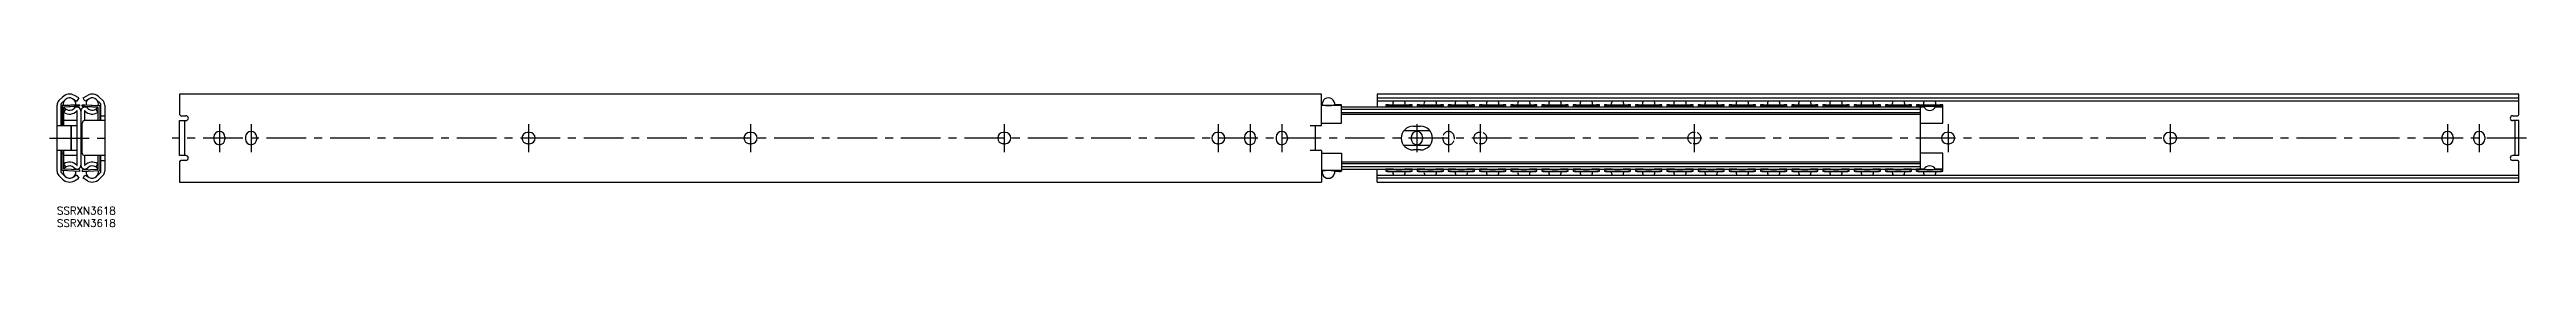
# Model space of a CAD drawing. Extents: x -3 to 989, y -8 to 45.
import ezdxf

# ---------------------------------------------------------------- set-up
doc = ezdxf.new("R2010")
doc.units = 0
doc.header["$LTSCALE"] = 0.5
doc.linetypes.add('CENTER', pattern=[50.8, 31.75, -6.35, 6.35, -6.35])
doc.linetypes.add('DASHED', pattern=[19.05, 12.7, -6.35])
for name, color, linetype in [('MSM_CENTER', 1, 'CENTER'), ('MSM_CONTINUOUS', 7, 'CONTINUOUS'), ('MSM_DASHED', 4, 'DASHED'), ('MSM_PART_NUMBER', 7, 'CONTINUOUS')]:
    doc.layers.add(name, color=color, linetype=linetype)
doc.styles.get("Standard").update_dxf_attribs({"font": 'txt.shx', "height": 3, "bigfont": 'bigfont.shx'})

# ---------------------------------------------------------------- blocks, each defined once
blk = doc.blocks.new('*U3')
at = {"layer": 'MSM_PART_NUMBER'}
blk.add_text('SSRXN3618', height=3, dxfattribs=at).set_placement((0, -3))
blk = doc.blocks.new('*U4')
at = {"layer": 'MSM_PART_NUMBER'}
blk.add_text('SSRXN3618', height=3, dxfattribs=at).set_placement((0, -8))

msp = doc.modelspace()

# ---------------------------------------------------------------- linework, layer by layer
at = {"layer": 'MSM_CENTER'}
for p, q in [((65, 33.3), (65, 22)), ((77.7, 33.3), (77.7, 22)), ((188.8, 33.3), (188.8, 22)), ((277.7, 33.3), (277.7, 22)), ((379.3, 33.3), (379.3, 22)), ((465, 33.3), (465, 22)), ((477.7, 33.3), (477.7, 22)), ((490.4, 33.3), (490.4, 22)), ((544.5, 33.3), (544.5, 22)), ((557.2, 33.3), (557.2, 22)), ((569.9, 33.3), (569.9, 22)), ((655.6, 33.3), (655.6, 22)), ((757.2, 33.3), (757.2, 22)), ((846.1, 33.3), (846.1, 22)), ((957.2, 33.3), (957.2, 22)), ((969.9, 33.3), (969.9, 22)), ((-3, 27.65), (22.1, 27.65)), ((988.8, 27.65), (46.1, 27.65))]:
    msp.add_line(p, q, dxfattribs=at)
at = {"layer": 'MSM_CONTINUOUS'}
for p, q in [((0, 14.38), (0, 40.92)), ((2.17, 44.13), (0.73, 42.69)), ((1.5, 40.92), (1.5, 32.65)), ((1.79, 41.63), (3.23, 43.07)), ((9, 41.05), (2, 40.68)), ((2, 40.68), (8, 41)), ((2, 40.68), (2, 32.65)), ((9.03, 40.45), (2.6, 40.11)), ((8.03, 40.4), (2.6, 40.11)), ((2.6, 40.11), (2.6, 32.65)), ((6.23, 43.48), (7.96, 42.5)), ((8.7, 43.81), (6.96, 44.79)), ((8.7, 43.81), (7.96, 42.5)), ((8, 41), (8.2, 41.01)), ((8.23, 40.41), (8.03, 40.4)), ((8.2, 41.01), (8.38, 41.02)), ((8.41, 40.42), (8.23, 40.41)), ((8.38, 41.02), (8.56, 41.03)), ((8.59, 40.43), (8.41, 40.42)), ((8.56, 41.03), (8.71, 41.03)), ((8.74, 40.44), (8.59, 40.43)), ((8.71, 41.03), (8.83, 41.04)), ((8.86, 40.44), (8.74, 40.44)), ((8.83, 41.04), (8.92, 41.05)), ((8.96, 40.45), (8.86, 40.44)), ((8.92, 41.05), (8.98, 41.05)), ((9.01, 40.45), (8.96, 40.45)), ((8.98, 41.05), (9, 41.05)), ((9, 41.05), (9.03, 40.45)), ((9.03, 40.45), (9, 41.05)), ((9.03, 40.45), (9.01, 40.45)), ((10.07, 40.45), (10.1, 41.05)), ((10.09, 40.45), (10.07, 40.45)), ((10.07, 40.45), (16.5, 40.11)), ((10.14, 40.45), (10.09, 40.45)), ((10.1, 41.05), (10.12, 41.05)), ((10.1, 41.05), (17.1, 40.68)), ((10.12, 41.05), (10.18, 41.05)), ((10.24, 40.44), (10.14, 40.45)), ((10.18, 41.05), (10.27, 41.04)), ((10.36, 40.44), (10.24, 40.44)), ((10.27, 41.04), (10.39, 41.03)), ((10.51, 40.43), (10.36, 40.44)), ((10.39, 41.03), (10.54, 41.03)), ((10.4, 43.81), (12.14, 44.79)), ((11.14, 42.5), (10.4, 43.81)), ((10.69, 40.42), (10.51, 40.43)), ((10.54, 41.03), (10.72, 41.02)), ((10.87, 40.41), (10.69, 40.42)), ((10.72, 41.02), (10.9, 41.01)), ((11.07, 40.4), (10.87, 40.41)), ((10.9, 41.01), (11.1, 41)), ((16.5, 40.11), (11.07, 40.4)), ((11.1, 41), (17.1, 40.68)), ((12.87, 43.48), (11.14, 42.5)), ((17.31, 41.63), (15.87, 43.07)), ((16.5, 34.65), (16.5, 40.11)), ((16.93, 44.13), (18.37, 42.69)), ((17.1, 40.68), (17.1, 34.65)), ((17.6, 34.65), (17.6, 40.92)), ((19.1, 40.92), (19.1, 14.38)), ((506.3, 45.3), (49.1, 45.3)), ((49.1, 45.3), (49.1, 37.15)), ((506.3, 32.65), (506.3, 45.3)), ((506.61, 41.05), (506.3, 41.05)), ((514.35, 40.68), (506.3, 40.68)), ((513.35, 41.05), (511.59, 41.05)), ((514.35, 33.65), (514.35, 41)), ((746.05, 40.1), (514.35, 40.1)), ((985.8, 45.3), (528.6, 45.3)), ((528.6, 45.3), (528.6, 40.1)), ((528.6, 43.81), (985.8, 43.81)), ((985.8, 42.5), (528.6, 42.5)), ((532.1, 41), (532.1, 40.1)), ((535.15, 40.11), (532.1, 40.11)), ((533.1, 41.05), (541.6, 41.05)), ((541.6, 40.45), (533.1, 40.45)), ((542.6, 40.11), (539.55, 40.11)), ((542.6, 40.1), (542.6, 41)), ((544.6, 41), (544.6, 40.1)), ((547.65, 40.11), (544.6, 40.11)), ((545.6, 41.05), (554.1, 41.05)), ((554.1, 40.45), (545.6, 40.45)), ((555.1, 40.11), (552.05, 40.11)), ((555.1, 40.1), (555.1, 41)), ((557.1, 41), (557.1, 40.1)), ((560.15, 40.11), (557.1, 40.11)), ((558.1, 41.05), (566.6, 41.05)), ((566.6, 40.45), (558.1, 40.45)), ((567.6, 40.11), (564.55, 40.11)), ((567.6, 40.1), (567.6, 41)), ((569.6, 41), (569.6, 40.1)), ((572.65, 40.11), (569.6, 40.11)), ((570.6, 41.05), (579.1, 41.05)), ((579.1, 40.45), (570.6, 40.45)), ((580.1, 40.11), (577.05, 40.11)), ((580.1, 40.1), (580.1, 41)), ((582.1, 41), (582.1, 40.1)), ((585.15, 40.11), (582.1, 40.11)), ((583.1, 41.05), (591.6, 41.05)), ((591.6, 40.45), (583.1, 40.45)), ((592.6, 40.11), (589.55, 40.11)), ((592.6, 40.1), (592.6, 41)), ((594.6, 41), (594.6, 40.1)), ((597.65, 40.11), (594.6, 40.11)), ((595.6, 41.05), (604.1, 41.05)), ((604.1, 40.45), (595.6, 40.45)), ((605.1, 40.11), (602.05, 40.11)), ((605.1, 40.1), (605.1, 41)), ((607.1, 41), (607.1, 40.1)), ((610.15, 40.11), (607.1, 40.11)), ((608.1, 41.05), (616.6, 41.05)), ((616.6, 40.45), (608.1, 40.45)), ((617.6, 40.11), (614.55, 40.11)), ((617.6, 40.1), (617.6, 41)), ((619.6, 41), (619.6, 40.1)), ((622.65, 40.11), (619.6, 40.11)), ((620.6, 41.05), (629.1, 41.05)), ((629.1, 40.45), (620.6, 40.45)), ((630.1, 40.11), (627.05, 40.11)), ((630.1, 40.1), (630.1, 41)), ((632.1, 41), (632.1, 40.1)), ((635.15, 40.11), (632.1, 40.11)), ((633.1, 41.05), (641.6, 41.05)), ((641.6, 40.45), (633.1, 40.45)), ((642.6, 40.11), (639.55, 40.11)), ((642.6, 40.1), (642.6, 41)), ((644.6, 41), (644.6, 40.1)), ((647.65, 40.11), (644.6, 40.11)), ((645.6, 41.05), (654.1, 41.05)), ((654.1, 40.45), (645.6, 40.45)), ((655.1, 40.11), (652.05, 40.11)), ((655.1, 40.1), (655.1, 41)), ((657.1, 41), (657.1, 40.1)), ((660.15, 40.11), (657.1, 40.11)), ((658.1, 41.05), (666.6, 41.05)), ((666.6, 40.45), (658.1, 40.45)), ((667.6, 40.11), (664.55, 40.11)), ((667.6, 40.1), (667.6, 41)), ((669.6, 41), (669.6, 40.1)), ((672.65, 40.11), (669.6, 40.11)), ((670.6, 41.05), (679.1, 41.05)), ((679.1, 40.45), (670.6, 40.45)), ((680.1, 40.11), (677.05, 40.11)), ((680.1, 40.1), (680.1, 41)), ((682.1, 41), (682.1, 40.1)), ((685.15, 40.11), (682.1, 40.11)), ((683.1, 41.05), (691.6, 41.05)), ((691.6, 40.45), (683.1, 40.45)), ((692.6, 40.11), (689.55, 40.11)), ((692.6, 40.1), (692.6, 41)), ((694.6, 41), (694.6, 40.1)), ((697.65, 40.11), (694.6, 40.11)), ((695.6, 41.05), (704.1, 41.05)), ((704.1, 40.45), (695.6, 40.45)), ((705.1, 40.11), (702.05, 40.11)), ((705.1, 40.1), (705.1, 41)), ((707.1, 41), (707.1, 40.1)), ((710.15, 40.11), (707.1, 40.11)), ((708.1, 41.05), (716.6, 41.05)), ((716.6, 40.45), (708.1, 40.45)), ((717.6, 40.11), (714.55, 40.11)), ((717.6, 40.1), (717.6, 41)), ((719.6, 41), (719.6, 40.1)), ((722.65, 40.11), (719.6, 40.11)), ((720.6, 41.05), (729.1, 41.05)), ((729.1, 40.45), (720.6, 40.45)), ((730.1, 40.11), (727.05, 40.11)), ((730.1, 40.1), (730.1, 41)), ((732.1, 41), (732.1, 40.1)), ((735.15, 40.11), (732.1, 40.11)), ((733.1, 41.05), (741.6, 41.05)), ((741.6, 40.45), (733.1, 40.45)), ((742.6, 40.11), (739.55, 40.11)), ((742.6, 40.1), (742.6, 41)), ((744.6, 41), (744.6, 40.1)), ((744.6, 41), (744.6, 40.1)), ((747.65, 40.11), (744.6, 40.11)), ((745.6, 41.05), (754.1, 41.05)), ((754.1, 40.45), (745.6, 40.45)), ((746.05, 40.1), (746.05, 15.2)), ((755.1, 40.11), (752.05, 40.11)), ((755.1, 33.65), (755.1, 41)), ((985.8, 37.15), (985.8, 45.3)), ((0, 32.65), (7.55, 32.65)), ((2, 34.65), (1.5, 34.65)), ((2.6, 33.65), (2, 33.65)), ((8, 34.65), (2.6, 34.65)), ((2.75, 37.99), (3.59, 39.23)), ((5.5, 32.65), (5.5, 22.65)), ((5.6, 32.25), (5.5, 32.25)), ((5.6, 32.25), (5.6, 23.05)), ((8.05, 34.65), (8, 34.65)), ((8.05, 16.77), (8.05, 38.53)), ((9.55, 38.53), (9.55, 16.77)), ((9.61, 32.65), (10.1, 32.65)), ((10.1, 21.65), (10.1, 33.65)), ((11.05, 38.53), (11.05, 34.65)), ((19.1, 34.65), (11.1, 34.65)), ((15.51, 39.23), (16.35, 37.99)), ((17.6, 36.65), (19.1, 36.65)), ((49.1, 34.65), (51.6, 34.65)), ((49.1, 20.65), (49.1, 34.65)), ((49.6, 36.65), (51.6, 36.65)), ((51.1, 34.65), (51.1, 20.65)), ((189.2, 29.9), (188.4, 29.9)), ((278.1, 29.9), (277.3, 29.9)), ((379.7, 29.9), (378.9, 29.9)), ((465.4, 29.9), (464.6, 29.9)), ((501.8, 32.65), (506.3, 32.65)), ((503.8, 32.65), (503.8, 22.65)), ((506.3, 33.65), (514.35, 33.65)), ((514.35, 39.23), (746.05, 39.23)), ((514.35, 37.99), (746.05, 37.99)), ((514.35, 37.3), (746.05, 37.3)), ((539.32, 30.65), (549.68, 30.65)), ((543, 32.4), (546, 32.4)), ((746.05, 33.65), (755.1, 33.65)), ((757.6, 29.9), (756.8, 29.9)), ((846.5, 29.9), (845.7, 29.9)), ((983.3, 36.65), (985.3, 36.65)), ((985.8, 34.65), (983.3, 34.65)), ((984.3, 20.65), (984.3, 34.65)), ((985.8, 20.65), (985.8, 34.65)), ((7.55, 22.65), (0, 22.65)), ((1.5, 22.65), (1.5, 14.38)), ((1.5, 20.65), (2, 20.65)), ((2, 14.62), (2, 22.65)), ((2, 21.65), (2.6, 21.65)), ((2.6, 22.65), (2.6, 15.19)), ((8, 20.65), (2.6, 20.65)), ((5.5, 23.05), (5.6, 23.05)), ((8, 20.65), (8.05, 20.65)), ((10.1, 22.65), (9.61, 22.65)), ((11.05, 20.65), (11.05, 16.77)), ((19.1, 20.65), (11.1, 20.65)), ((16.5, 15.19), (16.5, 20.65)), ((17.1, 20.65), (17.1, 14.62)), ((17.6, 14.38), (17.6, 20.65)), ((51.6, 20.65), (49.1, 20.65)), ((62.75, 28.05), (62.75, 27.25)), ((67.25, 28.05), (67.25, 27.25)), ((75.45, 28.05), (75.45, 27.25)), ((79.95, 28.05), (79.95, 27.25)), ((189.2, 25.4), (188.4, 25.4)), ((278.1, 25.4), (277.3, 25.4)), ((379.7, 25.4), (378.9, 25.4)), ((465.4, 25.4), (464.6, 25.4)), ((475.45, 28.05), (475.45, 27.25)), ((479.95, 28.05), (479.95, 27.25)), ((488.15, 28.05), (488.15, 27.25)), ((492.65, 28.05), (492.65, 27.25)), ((506.3, 22.65), (501.8, 22.65)), ((506.3, 22.65), (506.3, 10)), ((506.3, 21.65), (514.35, 21.65)), ((514.35, 21.65), (514.35, 14.3)), ((549.68, 24.65), (539.32, 24.65)), ((542.25, 28.05), (542.25, 27.25)), ((546, 22.9), (543, 22.9)), ((546.75, 28.05), (546.75, 27.25)), ((755.1, 21.65), (746.05, 21.65)), ((755.1, 14.3), (755.1, 21.65)), ((757.6, 25.4), (756.8, 25.4)), ((846.5, 25.4), (845.7, 25.4)), ((954.95, 28.05), (954.95, 27.25)), ((959.45, 28.05), (959.45, 27.25)), ((967.65, 28.05), (967.65, 27.25)), ((972.15, 28.05), (972.15, 27.25)), ((985.8, 20.65), (983.3, 20.65)), ((0.73, 12.61), (2.17, 11.17)), ((3.23, 12.23), (1.79, 13.67)), ((9, 14.25), (2, 14.62)), ((9.03, 14.85), (2.6, 15.19)), ((3.59, 16.07), (2.75, 17.31)), ((7.96, 12.8), (6.23, 11.82)), ((6.96, 10.51), (8.7, 11.49)), ((7.96, 12.8), (8.7, 11.49)), ((9.03, 14.85), (9, 14.25)), ((10.07, 14.85), (16.5, 15.19)), ((10.07, 14.85), (10.1, 14.25)), ((10.1, 14.25), (17.1, 14.62)), ((10.4, 11.49), (11.14, 12.8)), ((12.14, 10.51), (10.4, 11.49)), ((11.14, 12.8), (12.87, 11.82)), ((16.35, 17.31), (15.51, 16.07)), ((15.87, 12.23), (17.31, 13.67)), ((18.37, 12.61), (16.93, 11.17)), ((17.6, 18.65), (19.1, 18.65)), ((49.1, 18.15), (49.1, 10)), ((49.1, 10), (506.3, 10)), ((51.6, 18.65), (49.6, 18.65)), ((514.35, 14.62), (506.3, 14.62)), ((506.61, 14.25), (506.3, 14.25)), ((513.35, 14.25), (511.59, 14.25)), ((746.05, 18), (514.35, 18)), ((746.05, 17.31), (514.35, 17.31)), ((746.05, 16.07), (514.35, 16.07)), ((514.35, 15.2), (746.05, 15.2)), ((528.6, 10), (528.6, 15.2)), ((528.6, 12.8), (985.8, 12.8)), ((985.8, 11.49), (528.6, 11.49)), ((528.6, 10), (985.8, 10)), ((532.1, 15.2), (532.1, 14.3)), ((535.15, 15.19), (532.1, 15.19)), ((541.6, 14.85), (533.1, 14.85)), ((533.1, 14.25), (541.6, 14.25)), ((542.6, 15.19), (539.55, 15.19)), ((542.6, 14.3), (542.6, 15.2)), ((544.6, 15.2), (544.6, 14.3)), ((547.65, 15.19), (544.6, 15.19)), ((554.1, 14.85), (545.6, 14.85)), ((545.6, 14.25), (554.1, 14.25)), ((555.1, 15.19), (552.05, 15.19)), ((555.1, 14.3), (555.1, 15.2)), ((557.1, 15.2), (557.1, 14.3)), ((560.15, 15.19), (557.1, 15.19)), ((566.6, 14.85), (558.1, 14.85)), ((558.1, 14.25), (566.6, 14.25)), ((567.6, 15.19), (564.55, 15.19)), ((567.6, 14.3), (567.6, 15.2)), ((569.6, 15.2), (569.6, 14.3)), ((572.65, 15.19), (569.6, 15.19)), ((579.1, 14.85), (570.6, 14.85)), ((570.6, 14.25), (579.1, 14.25)), ((580.1, 15.19), (577.05, 15.19)), ((580.1, 14.3), (580.1, 15.2)), ((582.1, 15.2), (582.1, 14.3)), ((585.15, 15.19), (582.1, 15.19)), ((591.6, 14.85), (583.1, 14.85)), ((583.1, 14.25), (591.6, 14.25)), ((592.6, 15.19), (589.55, 15.19)), ((592.6, 14.3), (592.6, 15.2)), ((594.6, 15.2), (594.6, 14.3)), ((597.65, 15.19), (594.6, 15.19)), ((604.1, 14.85), (595.6, 14.85)), ((595.6, 14.25), (604.1, 14.25)), ((605.1, 15.19), (602.05, 15.19)), ((605.1, 14.3), (605.1, 15.2)), ((607.1, 15.2), (607.1, 14.3)), ((610.15, 15.19), (607.1, 15.19)), ((616.6, 14.85), (608.1, 14.85)), ((608.1, 14.25), (616.6, 14.25)), ((617.6, 15.19), (614.55, 15.19)), ((617.6, 14.3), (617.6, 15.2)), ((619.6, 15.2), (619.6, 14.3)), ((622.65, 15.19), (619.6, 15.19)), ((629.1, 14.85), (620.6, 14.85)), ((620.6, 14.25), (629.1, 14.25)), ((630.1, 15.19), (627.05, 15.19)), ((630.1, 14.3), (630.1, 15.2)), ((632.1, 15.2), (632.1, 14.3)), ((635.15, 15.19), (632.1, 15.19)), ((641.6, 14.85), (633.1, 14.85)), ((633.1, 14.25), (641.6, 14.25)), ((642.6, 15.19), (639.55, 15.19)), ((642.6, 14.3), (642.6, 15.2)), ((644.6, 15.2), (644.6, 14.3)), ((647.65, 15.19), (644.6, 15.19)), ((654.1, 14.85), (645.6, 14.85)), ((645.6, 14.25), (654.1, 14.25)), ((655.1, 15.19), (652.05, 15.19)), ((655.1, 14.3), (655.1, 15.2)), ((657.1, 15.2), (657.1, 14.3)), ((660.15, 15.19), (657.1, 15.19)), ((666.6, 14.85), (658.1, 14.85)), ((658.1, 14.25), (666.6, 14.25)), ((667.6, 15.19), (664.55, 15.19)), ((667.6, 14.3), (667.6, 15.2)), ((669.6, 15.2), (669.6, 14.3)), ((672.65, 15.19), (669.6, 15.19)), ((679.1, 14.85), (670.6, 14.85)), ((670.6, 14.25), (679.1, 14.25)), ((680.1, 15.19), (677.05, 15.19)), ((680.1, 14.3), (680.1, 15.2)), ((682.1, 15.2), (682.1, 14.3)), ((685.15, 15.19), (682.1, 15.19)), ((691.6, 14.85), (683.1, 14.85)), ((683.1, 14.25), (691.6, 14.25)), ((692.6, 15.19), (689.55, 15.19)), ((692.6, 14.3), (692.6, 15.2)), ((694.6, 15.2), (694.6, 14.3)), ((697.65, 15.19), (694.6, 15.19)), ((704.1, 14.85), (695.6, 14.85)), ((695.6, 14.25), (704.1, 14.25)), ((705.1, 15.19), (702.05, 15.19)), ((705.1, 14.3), (705.1, 15.2)), ((707.1, 15.2), (707.1, 14.3)), ((710.15, 15.19), (707.1, 15.19)), ((716.6, 14.85), (708.1, 14.85)), ((708.1, 14.25), (716.6, 14.25)), ((717.6, 15.19), (714.55, 15.19)), ((717.6, 14.3), (717.6, 15.2)), ((719.6, 15.2), (719.6, 14.3)), ((722.65, 15.19), (719.6, 15.19)), ((729.1, 14.85), (720.6, 14.85)), ((720.6, 14.25), (729.1, 14.25)), ((730.1, 15.19), (727.05, 15.19)), ((730.1, 14.3), (730.1, 15.2)), ((732.1, 15.2), (732.1, 14.3)), ((735.15, 15.19), (732.1, 15.19)), ((741.6, 14.85), (733.1, 14.85)), ((733.1, 14.25), (741.6, 14.25)), ((742.6, 15.19), (739.55, 15.19)), ((742.6, 14.3), (742.6, 15.2)), ((744.6, 15.2), (744.6, 14.3)), ((744.6, 14.3), (744.6, 15.2)), ((747.65, 15.19), (744.6, 15.19)), ((754.1, 14.85), (745.6, 14.85)), ((745.6, 14.25), (754.1, 14.25)), ((755.1, 15.19), (752.05, 15.19)), ((985.3, 18.65), (983.3, 18.65)), ((985.8, 10), (985.8, 18.15))]:
    msp.add_line(p, q, dxfattribs=at)
for centre, radius, start, end in [((2.5, 40.92), 2.5, 135, 180), ((2.5, 40.92), 1, 135, 180), ((5, 41.3), 4, 60.61359, 135), ((5, 41.3), 2.5, 135.00002, 193.57956), ((5, 41.3), 2.5, 208.0621, 235.77113), ((5, 41.3), 2.5, 60.61359, 135), ((5, 41.3), 2.5, 352.42044, 60.61357), ((5, 41.3), 2.5, 317.11858, 337.93789), ((7.98, 38.53), 1.57, 0, 137.11858), ((11.12, 38.53), 1.57, 42.88142, 180), ((14.1, 41.3), 2.5, 119.38643, 187.57956), ((14.1, 41.3), 2.5, 202.06211, 222.88142), ((14.1, 41.3), 4, 45, 119.38641), ((14.1, 41.3), 2.5, 222.88142, 331.9379), ((14.1, 41.3), 2.5, 45, 119.38641), ((14.1, 41.3), 2.5, 346.42044, 44.99998), ((16.6, 40.92), 1, 0, 45), ((16.6, 40.92), 2.5, 0, 45), ((509.1, 41.3), 2.5, 348.88453, 191.11547), ((509.1, 68.71), 28, 264.97309, 275.02691), ((513.6, 36.23), 4.82, 81.04474, 92.96342), ((532.85, 36.23), 4.82, 87.0364, 98.95534), ((532.85, 35.63), 4.82, 87.0364, 98.95534), ((537.35, 41.3), 2.5, 151.3146, 185.73918), ((537.35, 14.19), 26.17, 85.01229, 94.98771), ((537.35, 41.3), 2.5, 204.46278, 208.68539), ((537.35, 41.3), 2.5, 354.26082, 28.6854), ((537.35, 41.3), 2.5, 331.31461, 335.53722), ((541.85, 36.23), 4.82, 81.04466, 92.9636), ((541.85, 35.63), 4.82, 81.04466, 92.9636), ((545.35, 36.23), 4.82, 87.0364, 98.95534), ((545.35, 35.63), 4.82, 87.0364, 98.95534), ((549.85, 41.3), 2.5, 151.3146, 185.73918), ((549.85, 14.19), 26.17, 85.01229, 94.98771), ((549.85, 41.3), 2.5, 204.46278, 208.68539), ((549.85, 41.3), 2.5, 354.26082, 28.6854), ((549.85, 41.3), 2.5, 331.31461, 335.53722), ((554.35, 36.23), 4.82, 81.04466, 92.9636), ((554.35, 35.63), 4.82, 81.04466, 92.9636), ((557.85, 36.23), 4.82, 87.0364, 98.95534), ((557.85, 35.63), 4.82, 87.0364, 98.95534), ((562.35, 41.3), 2.5, 151.3146, 185.73918), ((562.35, 14.19), 26.17, 85.01229, 94.98771), ((562.35, 41.3), 2.5, 204.46278, 208.68539), ((562.35, 41.3), 2.5, 354.26082, 28.6854), ((562.35, 41.3), 2.5, 331.31461, 335.53722), ((566.85, 36.23), 4.82, 81.04466, 92.9636), ((566.85, 35.63), 4.82, 81.04466, 92.9636), ((570.35, 36.23), 4.82, 87.0364, 98.95534), ((570.35, 35.63), 4.82, 87.0364, 98.95534), ((574.85, 41.3), 2.5, 151.3146, 185.73918), ((574.85, 14.19), 26.17, 85.01229, 94.98771), ((574.85, 41.3), 2.5, 204.46278, 208.68539), ((574.85, 41.3), 2.5, 354.26082, 28.6854), ((574.85, 41.3), 2.5, 331.31461, 335.53722), ((579.35, 36.23), 4.82, 81.04466, 92.9636), ((579.35, 35.63), 4.82, 81.04466, 92.9636), ((582.85, 36.23), 4.82, 87.0364, 98.95534), ((582.85, 35.63), 4.82, 87.0364, 98.95534), ((587.35, 41.3), 2.5, 151.3146, 185.73918), ((587.35, 14.19), 26.17, 85.01229, 94.98771), ((587.35, 41.3), 2.5, 204.46278, 208.68539), ((587.35, 41.3), 2.5, 354.26082, 28.6854), ((587.35, 41.3), 2.5, 331.31461, 335.53722), ((591.85, 36.23), 4.82, 81.04466, 92.9636), ((591.85, 35.63), 4.82, 81.04466, 92.9636), ((595.35, 36.23), 4.82, 87.0364, 98.95534), ((595.35, 35.63), 4.82, 87.0364, 98.95534), ((599.85, 41.3), 2.5, 151.3146, 185.73918), ((599.85, 14.19), 26.17, 85.01229, 94.98771), ((599.85, 41.3), 2.5, 204.46278, 208.68539), ((599.85, 41.3), 2.5, 354.26082, 28.6854), ((599.85, 41.3), 2.5, 331.31461, 335.53722), ((604.35, 36.23), 4.82, 81.04466, 92.9636), ((604.35, 35.63), 4.82, 81.04466, 92.9636), ((607.85, 36.23), 4.82, 87.0364, 98.95534), ((607.85, 35.63), 4.82, 87.0364, 98.95534), ((612.35, 41.3), 2.5, 151.3146, 185.73918), ((612.35, 14.19), 26.17, 85.01229, 94.98771), ((612.35, 41.3), 2.5, 204.46278, 208.68539), ((612.35, 41.3), 2.5, 354.26082, 28.6854), ((612.35, 41.3), 2.5, 331.31461, 335.53722), ((616.85, 36.23), 4.82, 81.04466, 92.9636), ((616.85, 35.63), 4.82, 81.04466, 92.9636), ((620.35, 36.23), 4.82, 87.0364, 98.95534), ((620.35, 35.63), 4.82, 87.0364, 98.95534), ((624.85, 41.3), 2.5, 151.3146, 185.73918), ((624.85, 14.19), 26.17, 85.01229, 94.98771), ((624.85, 41.3), 2.5, 204.46278, 208.68539), ((624.85, 41.3), 2.5, 354.26082, 28.6854), ((624.85, 41.3), 2.5, 331.31461, 335.53722), ((629.35, 36.23), 4.82, 81.04466, 92.9636), ((629.35, 35.63), 4.82, 81.04466, 92.9636), ((632.85, 36.23), 4.82, 87.0364, 98.95534), ((632.85, 35.63), 4.82, 87.0364, 98.95534), ((637.35, 41.3), 2.5, 151.3146, 185.73918), ((637.35, 14.19), 26.17, 85.01229, 94.98771), ((637.35, 41.3), 2.5, 204.46278, 208.68539), ((637.35, 41.3), 2.5, 354.26082, 28.6854), ((637.35, 41.3), 2.5, 331.31461, 335.53722), ((641.85, 36.23), 4.82, 81.04466, 92.9636), ((641.85, 35.63), 4.82, 81.04466, 92.9636), ((645.35, 36.23), 4.82, 87.0364, 98.95534), ((645.35, 35.63), 4.82, 87.0364, 98.95534), ((649.85, 41.3), 2.5, 151.3146, 185.73918), ((649.85, 14.19), 26.17, 85.01229, 94.98771), ((649.85, 41.3), 2.5, 204.46278, 208.68539), ((649.85, 41.3), 2.5, 354.26082, 28.6854), ((649.85, 41.3), 2.5, 331.31461, 335.53722), ((654.35, 36.23), 4.82, 81.04466, 92.9636), ((654.35, 35.63), 4.82, 81.04466, 92.9636), ((657.85, 36.23), 4.82, 87.0364, 98.95534), ((657.85, 35.63), 4.82, 87.0364, 98.95534), ((662.35, 41.3), 2.5, 151.3146, 185.73918), ((662.35, 14.19), 26.17, 85.01229, 94.98771), ((662.35, 41.3), 2.5, 204.46278, 208.68539), ((662.35, 41.3), 2.5, 354.26082, 28.6854), ((662.35, 41.3), 2.5, 331.31461, 335.53722), ((666.85, 36.23), 4.82, 81.04466, 92.9636), ((666.85, 35.63), 4.82, 81.04466, 92.9636), ((670.35, 36.23), 4.82, 87.0364, 98.95534), ((670.35, 35.63), 4.82, 87.0364, 98.95534), ((674.85, 41.3), 2.5, 151.3146, 185.73918), ((674.85, 14.19), 26.17, 85.01229, 94.98771), ((674.85, 41.3), 2.5, 204.46278, 208.68539), ((674.85, 41.3), 2.5, 354.26082, 28.6854), ((674.85, 41.3), 2.5, 331.31461, 335.53722), ((679.35, 36.23), 4.82, 81.04466, 92.9636), ((679.35, 35.63), 4.82, 81.04466, 92.9636), ((682.85, 36.23), 4.82, 87.0364, 98.95534), ((682.85, 35.63), 4.82, 87.0364, 98.95534), ((687.35, 41.3), 2.5, 151.3146, 185.73918), ((687.35, 14.19), 26.17, 85.01229, 94.98771), ((687.35, 41.3), 2.5, 204.46278, 208.68539), ((687.35, 41.3), 2.5, 354.26082, 28.6854), ((687.35, 41.3), 2.5, 331.31461, 335.53722), ((691.85, 36.23), 4.82, 81.04466, 92.9636), ((691.85, 35.63), 4.82, 81.04466, 92.9636), ((695.35, 36.23), 4.82, 87.0364, 98.95534), ((695.35, 35.63), 4.82, 87.0364, 98.95534), ((699.85, 41.3), 2.5, 151.3146, 185.73918), ((699.85, 14.19), 26.17, 85.01229, 94.98771), ((699.85, 41.3), 2.5, 204.46278, 208.68539), ((699.85, 41.3), 2.5, 354.26082, 28.6854), ((699.85, 41.3), 2.5, 331.31461, 335.53722), ((704.35, 36.23), 4.82, 81.04466, 92.9636), ((704.35, 35.63), 4.82, 81.04466, 92.9636), ((707.85, 36.23), 4.82, 87.0364, 98.95534), ((707.85, 35.63), 4.82, 87.0364, 98.95534), ((712.35, 41.3), 2.5, 151.3146, 185.73918), ((712.35, 14.19), 26.17, 85.01229, 94.98771), ((712.35, 41.3), 2.5, 204.46278, 208.68539), ((712.35, 41.3), 2.5, 354.26082, 28.6854), ((712.35, 41.3), 2.5, 331.31461, 335.53722), ((716.85, 36.23), 4.82, 81.04466, 92.9636), ((716.85, 35.63), 4.82, 81.04466, 92.9636), ((720.35, 36.23), 4.82, 87.0364, 98.95534), ((720.35, 35.63), 4.82, 87.0364, 98.95534), ((724.85, 41.3), 2.5, 151.3146, 185.73918), ((724.85, 14.19), 26.17, 85.01229, 94.98771), ((724.85, 41.3), 2.5, 204.46278, 208.68539), ((724.85, 41.3), 2.5, 354.26082, 28.6854), ((724.85, 41.3), 2.5, 331.31461, 335.53722), ((729.35, 36.23), 4.82, 81.04466, 92.9636), ((729.35, 35.63), 4.82, 81.04466, 92.9636), ((732.85, 36.23), 4.82, 87.0364, 98.95534), ((732.85, 35.63), 4.82, 87.0364, 98.95534), ((737.35, 41.3), 2.5, 151.3146, 185.73918), ((737.35, 14.19), 26.17, 85.01229, 94.98771), ((737.35, 41.3), 2.5, 204.46278, 208.68539), ((737.35, 41.3), 2.5, 354.26082, 28.6854), ((737.35, 41.3), 2.5, 331.31461, 335.53722), ((741.85, 36.23), 4.82, 81.04466, 92.9636), ((741.85, 35.63), 4.82, 81.04466, 92.9636), ((745.35, 36.23), 4.82, 87.0364, 98.95534), ((745.35, 35.63), 4.82, 87.0364, 98.95534), ((749.85, 41.3), 2.5, 151.3146, 185.73918), ((749.85, 14.19), 26.17, 85.01229, 94.98771), ((749.85, 41.3), 2.5, 204.46278, 335.53722), ((749.85, 41.3), 2.5, 354.26082, 28.6854), ((754.35, 36.23), 4.82, 81.04466, 92.9636), ((754.35, 35.63), 4.82, 81.04466, 92.9636), ((5, 41.3), 4, 235.77113, 317.11858), ((5, 41.3), 2.5, 235.77113, 317.11858), ((7.41, 35.01), 2.36, 273.486, 284.14546), ((7.98, 38.53), 0.0686, 0, 137.11858), ((3.98, 33.56), 4.09, 348.1474, 354.28926), ((9.95, 32.87), 0.397, 184.27792, 213.15958), ((11.1, 33.65), 1, 90, 180), ((11.12, 38.53), 0.0686, 42.88142, 180), ((14.1, 41.3), 4, 222.88142, 304.22887), ((49.6, 37.15), 0.5, 180, 270), ((51.6, 35.65), 1, 270, 90), ((65, 28.05), 2.25, 0, 180), ((77.7, 28.05), 2.25, 0, 180), ((188.4, 27.65), 2.25, 90, 270), ((189.2, 27.65), 2.25, 270, 90), ((277.3, 27.65), 2.25, 90, 270), ((278.1, 27.65), 2.25, 270, 90), ((378.9, 27.65), 2.25, 90, 270), ((379.7, 27.65), 2.25, 270, 90), ((464.6, 27.65), 2.25, 90, 270), ((465.4, 27.65), 2.25, 270, 90), ((477.7, 28.05), 2.25, 0, 180), ((490.4, 28.05), 2.25, 0, 180), ((543, 27.65), 4.75, 90, 270), ((544.5, 28.05), 2.25, 0, 180), ((546, 27.65), 4.75, 270, 90), ((756.8, 27.65), 2.25, 90, 270), ((757.6, 27.65), 2.25, 270, 90), ((845.7, 27.65), 2.25, 90, 270), ((846.5, 27.65), 2.25, 270, 90), ((957.2, 28.05), 2.25, 0, 180), ((969.9, 28.05), 2.25, 0, 180), ((983.3, 35.65), 1, 90, 270), ((985.3, 37.15), 0.5, 270, 0), ((7.41, 20.29), 2.36, 75.85454, 86.514), ((3.98, 21.74), 4.09, 5.71074, 11.8526), ((9.95, 22.43), 0.397, 146.84042, 175.72208), ((11.1, 21.65), 1, 180, 270), ((51.6, 19.65), 1, 270, 90), ((65, 27.25), 2.25, 180, 0), ((77.7, 27.25), 2.25, 180, 0), ((477.7, 27.25), 2.25, 180, 0), ((490.4, 27.25), 2.25, 180, 0), ((544.5, 27.25), 2.25, 180, 0), ((957.2, 27.25), 2.25, 180, 0), ((969.9, 27.25), 2.25, 180, 0), ((983.3, 19.65), 1, 90, 270), ((2.5, 14.38), 2.5, 180, 225), ((2.5, 14.38), 1, 180, 225), ((5, 14), 4, 225, 299.38641), ((5, 14), 2.5, 166.42044, 224.99998), ((5, 14), 4, 42.88142, 124.22887), ((5, 14), 2.5, 124.22887, 151.9379), ((5, 14), 2.5, 225, 299.38641), ((5, 14), 2.5, 42.88142, 124.22887), ((5, 14), 2.5, 299.38643, 7.57956), ((7.98, 16.77), 1.57, 222.88142, 0), ((5, 14), 2.5, 22.06211, 42.88142), ((7.98, 16.77), 0.0686, 222.88142, 0), ((11.12, 16.77), 1.57, 180, 317.11858), ((11.12, 16.77), 0.0686, 180, 317.11858), ((14.1, 14), 4, 55.77113, 137.11858), ((14.1, 14), 2.5, 172.42044, 240.61357), ((14.1, 14), 2.5, 137.11858, 157.93789), ((14.1, 14), 4, 240.61359, 315), ((14.1, 14), 2.5, 55.77113, 137.11858), ((14.1, 14), 2.5, 240.61359, 315), ((14.1, 14), 2.5, 28.0621, 55.77113), ((14.1, 14), 2.5, 315.00002, 13.57956), ((16.6, 14.38), 1, 315, 0), ((16.6, 14.38), 2.5, 315, 0), ((49.6, 18.15), 0.5, 90, 180), ((509.1, 14), 2.5, 168.88453, 11.11547), ((509.1, -13.41), 28, 84.97309, 95.02691), ((513.6, 19.07), 4.82, 267.03658, 278.95526), ((532.85, 19.67), 4.82, 261.04466, 272.9636), ((532.85, 19.07), 4.82, 261.04466, 272.9636), ((537.35, 14), 2.5, 174.26082, 208.6854), ((537.35, 14), 2.5, 151.31461, 155.53722), ((537.35, 41.11), 26.17, 265.01229, 274.98771), ((537.35, 14), 2.5, 24.46278, 28.68539), ((537.35, 14), 2.5, 331.3146, 5.73918), ((541.85, 19.67), 4.82, 267.0364, 278.95534), ((541.85, 19.07), 4.82, 267.0364, 278.95534), ((545.35, 19.67), 4.82, 261.04466, 272.9636), ((545.35, 19.07), 4.82, 261.04466, 272.9636), ((549.85, 14), 2.5, 174.26082, 208.6854), ((549.85, 14), 2.5, 151.31461, 155.53722), ((549.85, 41.11), 26.17, 265.01229, 274.98771), ((549.85, 14), 2.5, 24.46278, 28.68539), ((549.85, 14), 2.5, 331.3146, 5.73918), ((554.35, 19.67), 4.82, 267.0364, 278.95534), ((554.35, 19.07), 4.82, 267.0364, 278.95534), ((557.85, 19.67), 4.82, 261.04466, 272.9636), ((557.85, 19.07), 4.82, 261.04466, 272.9636), ((562.35, 14), 2.5, 174.26082, 208.6854), ((562.35, 14), 2.5, 151.31461, 155.53722), ((562.35, 41.11), 26.17, 265.01229, 274.98771), ((562.35, 14), 2.5, 24.46278, 28.68539), ((562.35, 14), 2.5, 331.3146, 5.73918), ((566.85, 19.67), 4.82, 267.0364, 278.95534), ((566.85, 19.07), 4.82, 267.0364, 278.95534), ((570.35, 19.67), 4.82, 261.04466, 272.9636), ((570.35, 19.07), 4.82, 261.04466, 272.9636), ((574.85, 14), 2.5, 174.26082, 208.6854), ((574.85, 14), 2.5, 151.31461, 155.53722), ((574.85, 41.11), 26.17, 265.01229, 274.98771), ((574.85, 14), 2.5, 24.46278, 28.68539), ((574.85, 14), 2.5, 331.3146, 5.73918), ((579.35, 19.67), 4.82, 267.0364, 278.95534), ((579.35, 19.07), 4.82, 267.0364, 278.95534), ((582.85, 19.67), 4.82, 261.04466, 272.9636), ((582.85, 19.07), 4.82, 261.04466, 272.9636), ((587.35, 14), 2.5, 174.26082, 208.6854), ((587.35, 14), 2.5, 151.31461, 155.53722), ((587.35, 41.11), 26.17, 265.01229, 274.98771), ((587.35, 14), 2.5, 24.46278, 28.68539), ((587.35, 14), 2.5, 331.3146, 5.73918), ((591.85, 19.67), 4.82, 267.0364, 278.95534), ((591.85, 19.07), 4.82, 267.0364, 278.95534), ((595.35, 19.67), 4.82, 261.04466, 272.9636), ((595.35, 19.07), 4.82, 261.04466, 272.9636), ((599.85, 14), 2.5, 174.26082, 208.6854), ((599.85, 14), 2.5, 151.31461, 155.53722), ((599.85, 41.11), 26.17, 265.01229, 274.98771), ((599.85, 14), 2.5, 24.46278, 28.68539), ((599.85, 14), 2.5, 331.3146, 5.73918), ((604.35, 19.67), 4.82, 267.0364, 278.95534), ((604.35, 19.07), 4.82, 267.0364, 278.95534), ((607.85, 19.67), 4.82, 261.04466, 272.9636), ((607.85, 19.07), 4.82, 261.04466, 272.9636), ((612.35, 14), 2.5, 174.26082, 208.6854), ((612.35, 14), 2.5, 151.31461, 155.53722), ((612.35, 41.11), 26.17, 265.01229, 274.98771), ((612.35, 14), 2.5, 24.46278, 28.68539), ((612.35, 14), 2.5, 331.3146, 5.73918), ((616.85, 19.67), 4.82, 267.0364, 278.95534), ((616.85, 19.07), 4.82, 267.0364, 278.95534), ((620.35, 19.67), 4.82, 261.04466, 272.9636), ((620.35, 19.07), 4.82, 261.04466, 272.9636), ((624.85, 14), 2.5, 174.26082, 208.6854), ((624.85, 14), 2.5, 151.31461, 155.53722), ((624.85, 41.11), 26.17, 265.01229, 274.98771), ((624.85, 14), 2.5, 24.46278, 28.68539), ((624.85, 14), 2.5, 331.3146, 5.73918), ((629.35, 19.67), 4.82, 267.0364, 278.95534), ((629.35, 19.07), 4.82, 267.0364, 278.95534), ((632.85, 19.67), 4.82, 261.04466, 272.9636), ((632.85, 19.07), 4.82, 261.04466, 272.9636), ((637.35, 14), 2.5, 174.26082, 208.6854), ((637.35, 14), 2.5, 151.31461, 155.53722), ((637.35, 41.11), 26.17, 265.01229, 274.98771), ((637.35, 14), 2.5, 24.46278, 28.68539), ((637.35, 14), 2.5, 331.3146, 5.73918), ((641.85, 19.67), 4.82, 267.0364, 278.95534), ((641.85, 19.07), 4.82, 267.0364, 278.95534), ((645.35, 19.67), 4.82, 261.04466, 272.9636), ((645.35, 19.07), 4.82, 261.04466, 272.9636), ((649.85, 14), 2.5, 174.26082, 208.6854), ((649.85, 14), 2.5, 151.31461, 155.53722), ((649.85, 41.11), 26.17, 265.01229, 274.98771), ((649.85, 14), 2.5, 24.46278, 28.68539), ((649.85, 14), 2.5, 331.3146, 5.73918), ((654.35, 19.67), 4.82, 267.0364, 278.95534), ((654.35, 19.07), 4.82, 267.0364, 278.95534), ((657.85, 19.67), 4.82, 261.04466, 272.9636), ((657.85, 19.07), 4.82, 261.04466, 272.9636), ((662.35, 14), 2.5, 174.26082, 208.6854), ((662.35, 14), 2.5, 151.31461, 155.53722), ((662.35, 41.11), 26.17, 265.01229, 274.98771), ((662.35, 14), 2.5, 24.46278, 28.68539), ((662.35, 14), 2.5, 331.3146, 5.73918), ((666.85, 19.67), 4.82, 267.0364, 278.95534), ((666.85, 19.07), 4.82, 267.0364, 278.95534), ((670.35, 19.67), 4.82, 261.04466, 272.9636), ((670.35, 19.07), 4.82, 261.04466, 272.9636), ((674.85, 14), 2.5, 174.26082, 208.6854), ((674.85, 14), 2.5, 151.31461, 155.53722), ((674.85, 41.11), 26.17, 265.01229, 274.98771), ((674.85, 14), 2.5, 24.46278, 28.68539), ((674.85, 14), 2.5, 331.3146, 5.73918), ((679.35, 19.67), 4.82, 267.0364, 278.95534), ((679.35, 19.07), 4.82, 267.0364, 278.95534), ((682.85, 19.67), 4.82, 261.04466, 272.9636), ((682.85, 19.07), 4.82, 261.04466, 272.9636), ((687.35, 14), 2.5, 174.26082, 208.6854), ((687.35, 14), 2.5, 151.31461, 155.53722), ((687.35, 41.11), 26.17, 265.01229, 274.98771), ((687.35, 14), 2.5, 24.46278, 28.68539), ((687.35, 14), 2.5, 331.3146, 5.73918), ((691.85, 19.67), 4.82, 267.0364, 278.95534), ((691.85, 19.07), 4.82, 267.0364, 278.95534), ((695.35, 19.67), 4.82, 261.04466, 272.9636), ((695.35, 19.07), 4.82, 261.04466, 272.9636), ((699.85, 14), 2.5, 174.26082, 208.6854), ((699.85, 14), 2.5, 151.31461, 155.53722), ((699.85, 41.11), 26.17, 265.01229, 274.98771), ((699.85, 14), 2.5, 24.46278, 28.68539), ((699.85, 14), 2.5, 331.3146, 5.73918), ((704.35, 19.67), 4.82, 267.0364, 278.95534), ((704.35, 19.07), 4.82, 267.0364, 278.95534), ((707.85, 19.67), 4.82, 261.04466, 272.9636), ((707.85, 19.07), 4.82, 261.04466, 272.9636), ((712.35, 14), 2.5, 174.26082, 208.6854), ((712.35, 14), 2.5, 151.31461, 155.53722), ((712.35, 41.11), 26.17, 265.01229, 274.98771), ((712.35, 14), 2.5, 24.46278, 28.68539), ((712.35, 14), 2.5, 331.3146, 5.73918), ((716.85, 19.67), 4.82, 267.0364, 278.95534), ((716.85, 19.07), 4.82, 267.0364, 278.95534), ((720.35, 19.67), 4.82, 261.04466, 272.9636), ((720.35, 19.07), 4.82, 261.04466, 272.9636), ((724.85, 14), 2.5, 174.26082, 208.6854), ((724.85, 14), 2.5, 151.31461, 155.53722), ((724.85, 41.11), 26.17, 265.01229, 274.98771), ((724.85, 14), 2.5, 24.46278, 28.68539), ((724.85, 14), 2.5, 331.3146, 5.73918), ((729.35, 19.67), 4.82, 267.0364, 278.95534), ((729.35, 19.07), 4.82, 267.0364, 278.95534), ((732.85, 19.67), 4.82, 261.04466, 272.9636), ((732.85, 19.07), 4.82, 261.04466, 272.9636), ((737.35, 14), 2.5, 174.26082, 208.6854), ((737.35, 14), 2.5, 151.31461, 155.53722), ((737.35, 41.11), 26.17, 265.01229, 274.98771), ((737.35, 14), 2.5, 24.46278, 28.68539), ((737.35, 14), 2.5, 331.3146, 5.73918), ((741.85, 19.67), 4.82, 267.0364, 278.95534), ((741.85, 19.07), 4.82, 267.0364, 278.95534), ((745.35, 19.67), 4.82, 261.04466, 272.9636), ((745.35, 19.07), 4.82, 261.04466, 272.9636), ((749.85, 14), 2.5, 174.26082, 208.6854), ((749.85, 14), 2.5, 24.46278, 155.53722), ((749.85, 41.11), 26.17, 265.01229, 274.98771), ((749.85, 14), 2.5, 331.3146, 5.73918), ((754.35, 19.67), 4.82, 267.0364, 278.95534), ((754.35, 19.07), 4.82, 267.0364, 278.95534), ((985.3, 18.15), 0.5, 0, 90)]:
    msp.add_arc(centre, radius, start, end, dxfattribs=at)
at = {"layer": 'MSM_DASHED'}
for p, q in [((570.3, 29.9), (569.5, 29.9)), ((656, 29.9), (655.2, 29.9)), ((554.95, 28.05), (554.95, 27.25)), ((559.45, 28.05), (559.45, 27.25)), ((570.3, 25.4), (569.5, 25.4)), ((656, 25.4), (655.2, 25.4))]:
    msp.add_line(p, q, dxfattribs=at)
for centre, start, end in [((557.2, 28.05), 0, 180), ((569.5, 27.65), 90, 270), ((570.3, 27.65), 270, 90), ((655.2, 27.65), 90, 270), ((656, 27.65), 270, 90), ((557.2, 27.25), 180, 0)]:
    msp.add_arc(centre, 2.25, start, end, dxfattribs=at)

# ---------------------------------------------------------------- block references
at = {"layer": 'MSM_CONTINUOUS'}
for name in ['*U3', '*U4']:
    msp.add_blockref(name, (0, 0), dxfattribs=at)

doc.saveas('drawing.dxf')
